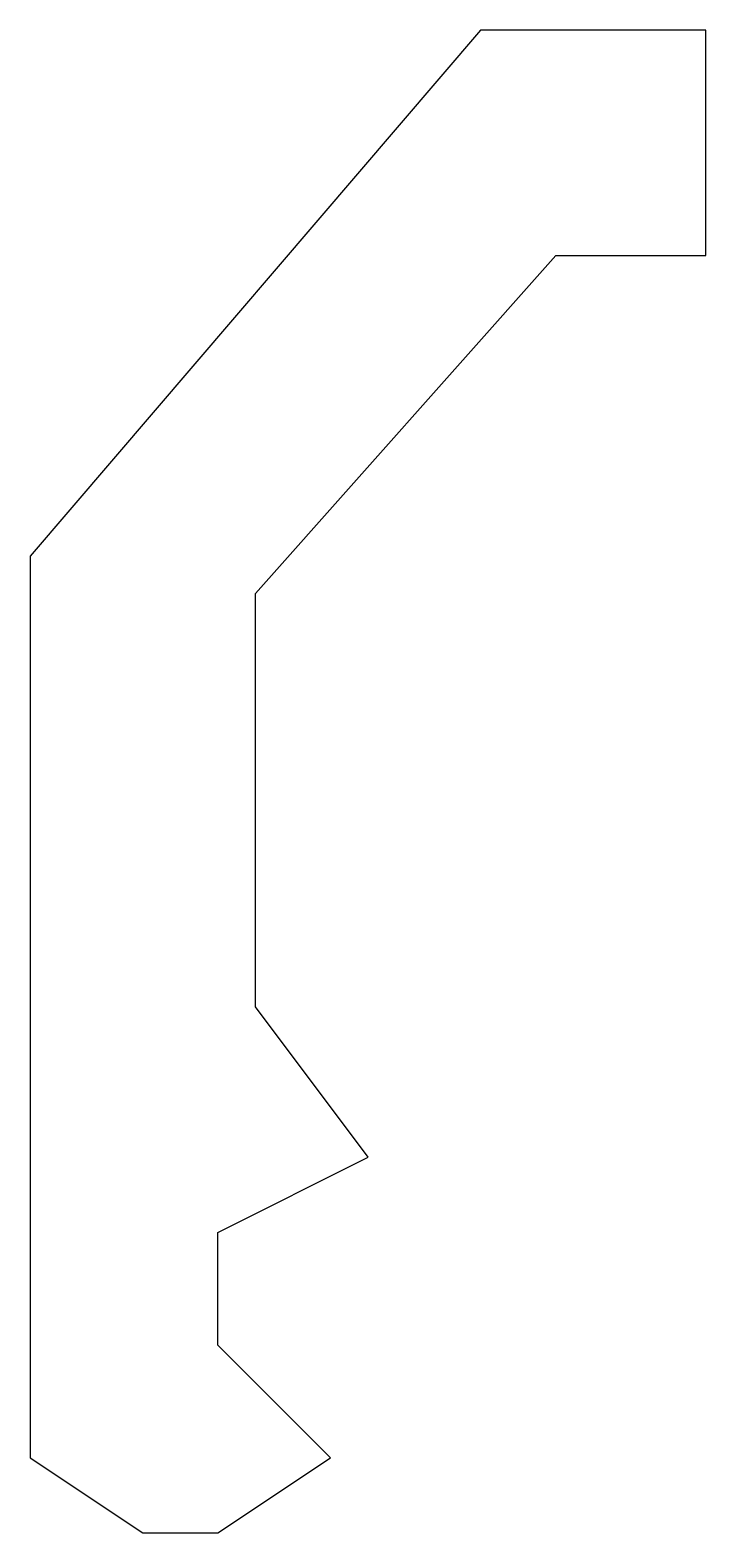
# Model space of a CAD drawing. Extents: x 0 to 18, y 0 to 40.
import ezdxf

# ---------------------------------------------------------------- set-up
doc = ezdxf.new("R2010")
doc.units = 0

msp = doc.modelspace()

# ---------------------------------------------------------------- linework, layer by layer
at = {"layer": 'Layer 1', "color": 4}
for p, q in [((12, 40.000006), (0, 26.000006)), ((18, 40.000006), (12, 40.000006)), ((18, 34.000007), (18, 40.000006)), ((6, 25.000005), (14, 34.000007)), ((14, 34.000007), (18, 34.000007)), ((0, 26.000006), (0, 1.999997)), ((6, 14.000002), (6, 25.000005)), ((9, 10.00001), (6, 14.000002)), ((5, 8.000014), (9, 10.00001)), ((5, 5.00002), (5, 8.000014)), ((8, 1.999997), (5, 5.00002)), ((0, 1.999997), (3, 0.000001)), ((0, 1.999997), (0, 1.999997)), ((5, 0.000001), (8, 1.999997)), ((3, 0.000001), (5, 0.000001))]:
    msp.add_line(p, q, dxfattribs=at)

doc.saveas('drawing.dxf')
